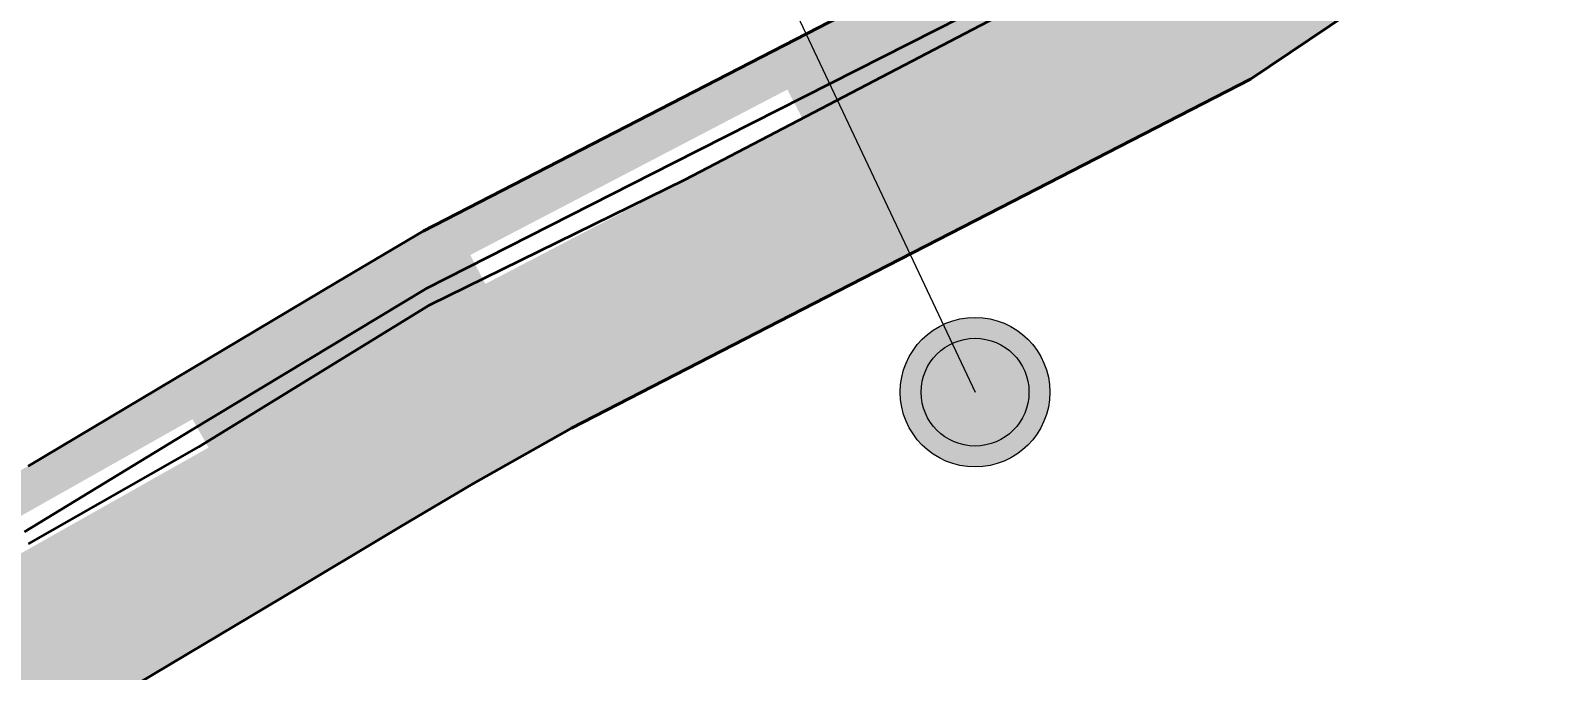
# Model space of a CAD drawing. Header units: metres. Extents: x 201400 to 215600, y 173235 to 1738400.
# Drawn here: x 205701.5 to 206079.2, y 1732638.7 to 1732796.8 of the extents above; entities that cross this region are included whole.
import ezdxf

# ---------------------------------------------------------------- set-up
doc = ezdxf.new("R2010")
doc.units = ezdxf.units.M
doc.layers.add('250Acres', color=7, linetype='Continuous', lineweight=25)
doc.layers.add('B.T. ROAD', color=7, linetype='Continuous')
doc.layers.add('STREAM', color=7, linetype='Continuous', lineweight=0, true_color=0x3dcfff)
doc.styles.get("Standard").update_dxf_attribs({"font": 'arial.ttf', "height": 50})

msp = doc.modelspace()

# ---------------------------------------------------------------- hatches: boundary and pattern name
h = msp.add_hatch(color=253)
h.dxf.hatch_style = 1
h.paths.add_polyline_path([(205891.94, 1732775.05), (205813.69, 1732734.19), (205809.97, 1732741.33), (205888.21, 1732782.19)], flags=16)
h.paths.add_polyline_path([(205955.59, 1732815.78), (206030.7, 1732862.14), (206034.93, 1732855.29), (205959.82, 1732808.93)], flags=16)
h.paths.add_polyline_path([(205745.39, 1732693.78), (205668.52, 1732650.39), (205664.56, 1732657.41), (205741.43, 1732700.79)], flags=16)
h.paths.add_polyline_path([(205593.1, 1732627.61), (205596.17, 1732620.16), (205514.57, 1732586.5), (205511.5, 1732593.94)], flags=16)
h.paths.add_polyline_path([(205465.9, 1732584.54), (205466.62, 1732576.52), (205378.69, 1732568.7), (205377.98, 1732576.72)], flags=16)
h.paths.add_polyline_path([(205324.9, 1732572.46), (205325.4, 1732564.45), (205298.66, 1732562.2), (205262.01, 1732555.13), (205232.2, 1732545.95), (205229.84, 1732553.6), (205259.86, 1732562.84), (205298.89, 1732570.4)], flags=16)
h.paths.add_polyline_path([(206116.78, 1732934.47), (206116.75, 1732934.53), (206010.71, 1732862.57), (205973.81, 1732837.66), (205798.31, 1732747.2), (205777.18, 1732734.72), (205700.88, 1732689.17), (205668.89, 1732672.25), (205640.01, 1732659.07), (205509.07, 1732604.79), (205477.77, 1732597.1), (205338.12, 1732584.54), (205297.27, 1732581.3), (205257.4, 1732573.59), (205177.41, 1732548.97), (205197.97, 1732545.75), (205226.61, 1732540.63), (205290.87, 1732529.13), (205322.42, 1732523.11), (205389.98, 1732528.58), (205440.6, 1732533.35), (205489.22, 1732538.02), (205529.2, 1732548.18), (205566.57, 1732563.65), (205601.74, 1732578.2), (205649.07, 1732597.97), (205671, 1732607.15), (205693.75, 1732617.55), (205727.68, 1732635.31), (205763.3, 1732656.62), (205789.3, 1732672.17), (205810.62, 1732684.79), (205842.94, 1732702.69), (205892.36, 1732728.11), (205936.38, 1732750.76), (206004.91, 1732786.43), (206049.19, 1732816.25), (206115.12, 1732860.85), (206143.66, 1732880.76), (206157.13, 1732888.68), (206178.82, 1732901.43), (206163.21, 1732939.82), (206141.66, 1732927.09), (206119.64, 1732914), (206092.11, 1732894.85), (206087.54, 1732901.42), (206116.27, 1732921.39), (206159.14, 1732946.71), (206154.39, 1732956.68)])
at = {"layer": 'STREAM'}
h = msp.add_hatch(color=256, dxfattribs=at)
h.dxf.hatch_style = 1
edge = h.paths.add_edge_path()
edge.add_arc((205934.52, 1732707.46), 18.46, 0, 360)

# ---------------------------------------------------------------- linework, layer by layer
at = {"layer": '250Acres', "color": 5, "lineweight": 40, "flags": 128}
for points in [[(205700.88, 1732689.17), (205777.18, 1732734.72), (205798.31, 1732747.2), (205973.81, 1732837.66), (206010.71, 1732862.57), (206074.02, 1732905.53), (205727, 1733877.83)], [(206430.69, 1732096.43), (206115.12, 1732860.85), (206110.08, 1732857.44), (206102.86, 1732852.56), (206056.19, 1732820.97), (206002.45, 1732784.77), (205943.78, 1732754.57), (205897.61, 1732730.8), (205834.94, 1732698.58), (205810.62, 1732684.79), (205792.7, 1732674.2), (205763.3, 1732656.62), (205748.22, 1732647.61), (205727.68, 1732635.31)]]:
    msp.add_lwpolyline(points, dxfattribs=at)
at = {"layer": 'B.T. ROAD', "linetype": 'Continuous', "lineweight": 35}
for points, elevation in [([(206452.8, 1733013.05), (206420, 1732987), (206403, 1732982), (206309, 1732972), (206216, 1732966), (206197, 1732959), (206168, 1732951), (206122, 1732923), (206080, 1732895), (205992, 1732833), (205931, 1732800), (205860, 1732764), (205799, 1732733), (205741.01, 1732698.03), (205700, 1732673)], 318.95), ([(206452.8, 1733013.05), (206420, 1732987), (206403, 1732982), (206309, 1732972), (206216, 1732966), (206197, 1732959), (206168, 1732951), (206122, 1732923), (206080, 1732895), (205992, 1732833), (205931, 1732800), (205860, 1732764), (205799, 1732733), (205741.01, 1732698.03), (205700, 1732673)], 318.95), ([(205701, 1732670), (205743, 1732694), (205800, 1732729), (205863, 1732760), (205932, 1732796), (205995, 1732829), (206075, 1732885), (206125, 1732920), (206169, 1732944), (206198, 1732955), (206308, 1732965), (206404, 1732976), (206404.3, 1732975.5), (206422, 1732982), (206452, 1733009)], 309.01), ([(205701, 1732670), (205743, 1732694), (205800, 1732729), (205863, 1732760), (205932, 1732796), (205995, 1732829), (206075, 1732885), (206125, 1732920), (206169, 1732944), (206198, 1732955), (206308, 1732965), (206404, 1732976), (206404.3, 1732975.5), (206422, 1732982), (206452, 1733009)], 309.01)]:
    msp.add_lwpolyline(points, dxfattribs=dict(at, elevation=elevation))
at = {"layer": 'STREAM'}
msp.add_line((205852.88, 1732880.85, 309.01), (205934.52, 1732707.46, 309.01), dxfattribs=at)
for radius in [18.46, 13.31]:
    msp.add_circle((205934.52, 1732707.46, 309.01), radius, dxfattribs=at)

# ---------------------------------------------------------------- texts
at = {"layer": '250Acres', "linetype": 'Continuous', "lineweight": 40, "ltscale": 50}
msp.add_text('251 Acre (253 Acre)', height=50, rotation=20, dxfattribs=at).set_placement((205178.07, 1732672.39))

doc.saveas('drawing.dxf')
